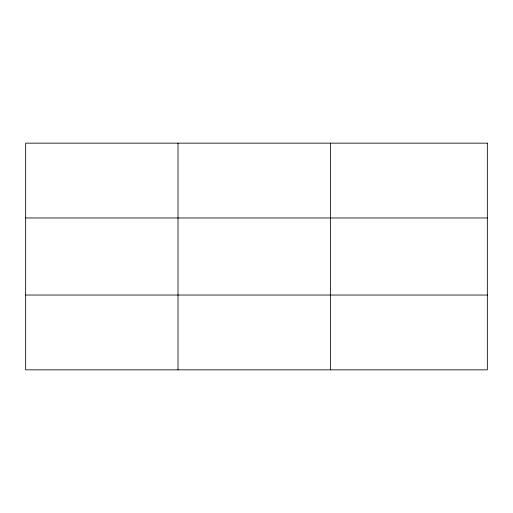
<?xml version="1.0" encoding="UTF-8"?>
<svg xmlns="http://www.w3.org/2000/svg" width="513" height="513" viewBox="0 0 513 513"><rect width="100%" height="100%" fill="white"/><g stroke="black" fill="none" stroke-linecap="round" stroke-linejoin="round"><path stroke-width="0.77" d="M178.011 143.159L178.011 369.841M330.372 143.159L330.372 369.841M25.65 217.967L487.35 217.967M25.65 295.033L487.35 295.033M487.35 143.159L487.35 369.841L25.65 369.841L25.65 143.159L487.35 143.159"/></g></svg>
